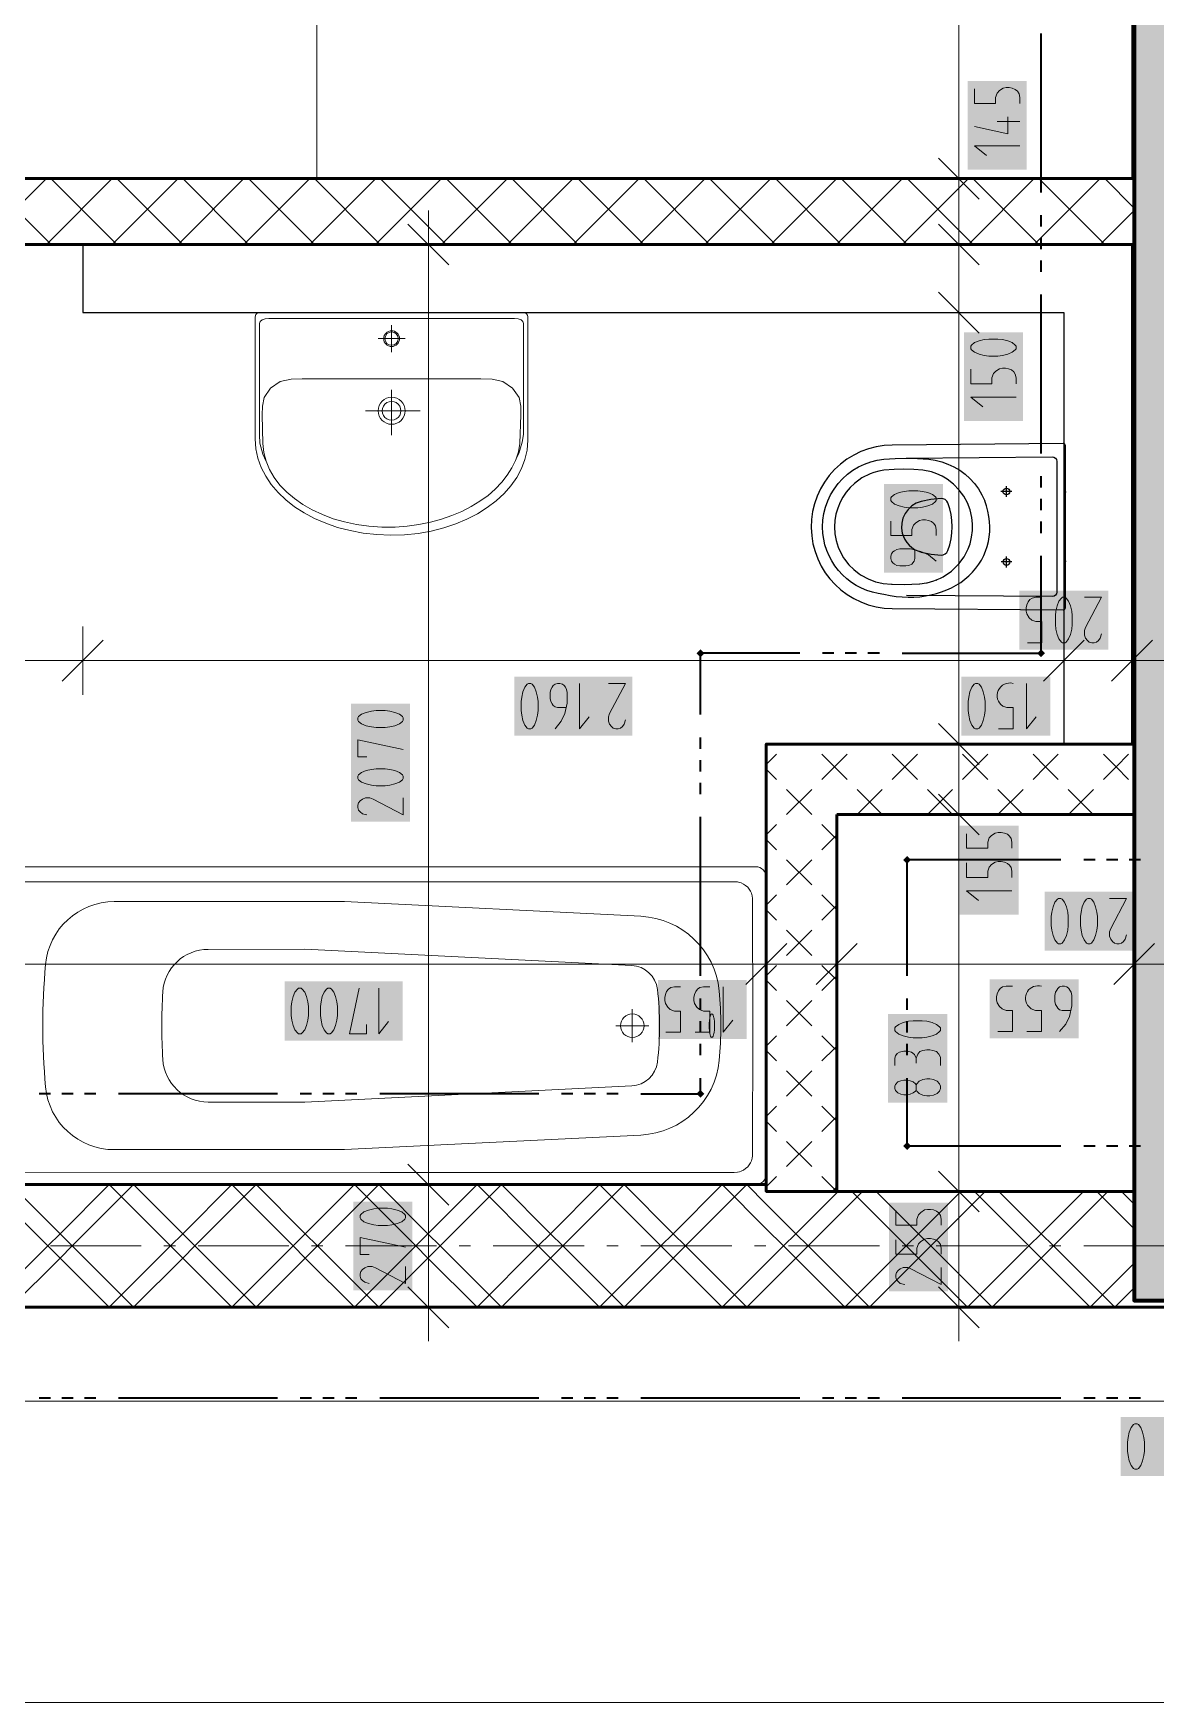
# Model space of a CAD drawing. Header units: millimetres. Extents: x 0 to 594, y 0 to 420.
# Drawn here: x 327.32 to 349.95, y 228.34 to 262 of the extents above; entities that cross this region are included whole.
import ezdxf

# ---------------------------------------------------------------- set-up
doc = ezdxf.new("R2010")
doc.units = ezdxf.units.MM
doc.header["$LTSCALE"] = 8
for name, color, linetype in [('PDF_Instalacni prizdivka do 1m', 7, 'Continuous'), ('PDF_Koty delkove', 7, 'Continuous'), ('PDF_Kuchyne', 7, 'Continuous'), ('PDF_Osy hlavni', 7, 'Continuous'), ('PDF_Pozarni useky', 7, 'Continuous'), ('PDF_Pricky CP', 7, 'Continuous'), ('PDF_Pricky zdene', 7, 'Continuous'), ('PDF_Sanita', 7, 'Continuous'), ('PDF_Steny akusticke', 7, 'Continuous'), ('PDF_Steny obvodove nosne', 7, 'Continuous')]:
    doc.layers.add(name, color=color, linetype=linetype)

msp = doc.modelspace()

# ---------------------------------------------------------------- linework, layer by layer
at = {"layer": 'PDF_Instalacni prizdivka do 1m', "lineweight": 25}
msp.add_lwpolyline([(349.469, 257.744), (328.312, 257.744), (328.312, 256.371), (348.095, 256.371), (348.095, 247.67), (349.469, 247.67), (349.469, 257.744)], close=True, dxfattribs=at)
at = {"layer": 'PDF_Koty delkove', "lineweight": 18}
for points in [[(345.978, 236.313), (345.978, 237.967), (345.978, 238.648), (345.978, 239.923), (345.978, 240.745), (345.978, 246.25), (345.978, 247.67), (345.978, 256.371), (345.978, 257.744), (345.978, 259.072), (345.978, 313.476), (345.978, 316.956), (345.978, 317.643)], [(346.292, 260.882), (346.292, 260.589), (346.719, 260.589), (346.719, 260.711), (346.75, 260.797), (346.796, 260.846), (346.872, 260.894), (346.933, 260.907), (346.994, 260.907), (347.055, 260.894), (347.116, 260.87), (347.161, 260.833), (347.193, 260.785), (347.208, 260.711)], [(347.208, 260.711), (347.208, 260.589)], [(346.964, 260.32), (346.964, 259.977), (346.292, 260.124)], [(347.208, 260.222), (346.75, 260.222)], [(347.208, 259.732), (346.292, 259.732), (346.536, 259.537)], [(346.391, 258.66), (345.566, 259.485)], [(346.665, 259.072), (345.978, 259.072), (345.292, 259.072)], [(335.281, 257.744), (335.281, 258.431)], [(335.693, 257.332), (334.868, 258.157)], [(346.391, 257.332), (345.566, 258.157)], [(335.967, 257.744), (335.281, 257.744), (334.594, 257.744)], [(335.281, 236.313), (335.281, 238.786), (335.281, 257.744)], [(346.665, 257.744), (345.978, 257.744), (345.292, 257.744)], [(346.391, 255.958), (345.566, 256.783)], [(346.665, 256.371), (345.978, 256.371), (345.292, 256.371)], [(346.217, 255.227), (346.217, 254.933), (346.644, 254.933), (346.644, 255.056), (346.675, 255.141), (346.721, 255.19), (346.797, 255.239)], [(346.797, 255.239), (346.857, 255.251), (346.919, 255.251), (346.98, 255.239), (347.04, 255.214), (347.086, 255.178), (347.117, 255.129), (347.133, 255.056), (347.133, 254.933)], [(347.133, 254.664), (346.217, 254.664), (346.461, 254.469)], [(344.605, 252.167), (344.605, 251.874), (345.031, 251.874), (345.031, 251.996), (345.063, 252.082), (345.108, 252.131), (345.184, 252.179), (345.245, 252.192), (345.306, 252.192), (345.368, 252.179), (345.428, 252.155), (345.474, 252.118), (345.505, 252.07), (345.521, 251.996), (345.521, 251.874)], [(345.521, 251.36), (345.368, 251.483), (345.215, 251.556), (345.001, 251.605), (344.787, 251.605), (344.726, 251.592), (344.681, 251.568), (344.65, 251.544), (344.619, 251.507), (344.605, 251.458), (344.605, 251.409), (344.619, 251.36), (344.65, 251.323), (344.681, 251.299), (344.726, 251.274), (344.787, 251.262), (344.91, 251.262), (344.97, 251.274)], [(344.97, 251.274), (345.031, 251.299), (345.077, 251.36), (345.093, 251.409), (345.093, 251.58)], [(347.361, 249.713), (347.654, 249.713), (347.654, 250.14), (347.532, 250.14), (347.447, 250.171), (347.397, 250.217), (347.349, 250.293), (347.337, 250.353), (347.337, 250.414), (347.349, 250.476), (347.373, 250.536), (347.41, 250.582), (347.458, 250.613), (347.532, 250.629), (347.654, 250.629)], [(348.511, 250.629), (348.853, 250.629), (348.535, 250.018), (348.511, 249.957), (348.511, 249.865), (348.535, 249.805), (348.572, 249.759), (348.608, 249.728)], [(328.724, 249.764), (327.9, 248.94)], [(328.312, 250.039), (328.312, 249.352), (328.312, 248.665)], [(348.507, 249.764), (347.683, 248.94)], [(348.095, 250.039), (348.095, 249.352), (348.095, 248.665)], [(348.608, 249.728), (348.657, 249.713), (348.706, 249.713), (348.755, 249.728), (348.792, 249.759), (348.828, 249.805), (348.853, 249.895)], [(349.881, 249.764), (349.057, 248.94)], [(349.469, 250.039), (349.469, 249.352), (349.469, 248.665)], [(383.677, 249.352), (382.669, 249.352), (378.842, 249.352), (372.549, 249.352), (368.773, 249.352), (361.974, 249.352), (356.589, 249.352), (352.858, 249.352), (351.346, 249.352), (350.201, 249.352), (349.469, 249.352), (348.095, 249.352), (338.866, 249.352), (335.695, 249.352), (328.312, 249.352), (318.192, 249.352), (317.184, 249.352)], [(337.885, 248.405), (337.836, 248.421), (337.799, 248.451), (337.775, 248.482), (337.751, 248.527), (337.739, 248.588), (337.739, 248.71), (337.751, 248.772), (337.775, 248.817), (337.799, 248.848), (337.836, 248.879), (337.885, 248.894), (337.934, 248.894), (337.983, 248.879), (338.02, 248.848), (338.044, 248.817), (338.069, 248.772), (338.081, 248.71), (338.081, 248.497), (338.032, 248.283), (337.959, 248.131), (337.836, 247.978)], [(338.326, 248.894), (338.326, 247.978), (338.521, 248.222)], [(338.913, 248.894), (339.256, 248.894), (338.937, 248.283), (338.913, 248.222), (338.913, 248.131), (338.937, 248.07), (338.974, 248.024), (339.01, 247.993), (339.06, 247.978), (339.108, 247.978), (339.157, 247.993), (339.194, 248.024), (339.231, 248.07), (339.256, 248.161)], [(347.34, 248.894), (347.34, 247.978), (347.535, 248.222)], [(334.409, 248.345), (334.226, 248.345), (334.135, 248.332), (334.028, 248.308), (333.936, 248.272), (333.875, 248.223), (333.86, 248.198), (333.86, 248.15), (333.875, 248.125), (333.936, 248.076)], [(333.936, 248.076), (334.028, 248.04), (334.135, 248.015), (334.226, 248.002), (334.409, 248.002), (334.501, 248.015), (334.608, 248.04), (334.699, 248.076), (334.761, 248.125), (334.776, 248.15), (334.776, 248.198), (334.761, 248.223), (334.699, 248.272), (334.608, 248.308), (334.501, 248.332), (334.409, 248.345)], [(338.056, 248.405), (337.885, 248.405)], [(346.391, 247.258), (345.566, 248.082)], [(334.043, 247.415), (333.86, 247.415), (333.86, 247.758), (334.776, 247.563)], [(346.665, 247.67), (345.978, 247.67), (345.292, 247.67)], [(334.776, 246.584), (334.776, 246.241), (334.165, 246.559), (334.104, 246.584), (334.013, 246.584), (333.952, 246.559), (333.906, 246.523), (333.875, 246.486), (333.86, 246.437), (333.86, 246.388), (333.875, 246.339), (333.906, 246.303), (333.952, 246.266), (334.043, 246.241)], [(346.391, 245.838), (345.566, 246.662)], [(346.665, 246.25), (345.978, 246.25), (345.292, 246.25)], [(346.134, 245.863), (346.134, 245.569), (346.561, 245.569), (346.561, 245.692), (346.592, 245.777), (346.638, 245.826), (346.714, 245.874), (346.774, 245.887), (346.835, 245.887), (346.897, 245.874), (346.957, 245.85), (347.003, 245.813), (347.034, 245.765), (347.05, 245.692), (347.05, 245.569)], [(346.134, 245.275), (346.134, 244.982), (346.561, 244.982), (346.561, 245.104), (346.592, 245.19), (346.638, 245.239), (346.714, 245.287), (346.774, 245.3), (346.835, 245.3), (346.897, 245.287), (346.957, 245.263), (347.003, 245.226), (347.034, 245.178), (347.05, 245.104), (347.05, 244.982)], [(347.05, 244.713), (346.134, 244.713), (346.377, 244.517)], [(347.843, 244.008), (347.855, 243.917), (347.879, 243.81), (347.916, 243.719), (347.965, 243.657), (347.99, 243.643), (348.038, 243.643), (348.063, 243.657), (348.111, 243.719), (348.148, 243.81), (348.173, 243.917), (348.185, 244.008), (348.185, 244.191), (348.173, 244.283), (348.148, 244.39), (348.111, 244.482), (348.063, 244.543), (348.038, 244.558), (347.99, 244.558), (347.965, 244.543), (347.916, 244.482), (347.879, 244.39), (347.855, 244.283), (347.843, 244.191)], [(349.017, 244.558), (349.36, 244.558), (349.041, 243.948), (349.017, 243.886), (349.017, 243.795), (349.041, 243.734), (349.078, 243.688), (349.115, 243.657), (349.164, 243.643), (349.212, 243.643), (349.261, 243.657), (349.298, 243.688), (349.335, 243.734), (349.36, 243.825)], [(347.843, 244.191), (347.843, 244.008)], [(342.096, 243.92), (342.096, 243.233), (342.096, 242.546)], [(343.516, 243.92), (343.516, 243.233), (343.516, 242.546)], [(349.515, 243.92), (349.515, 243.233), (349.515, 242.546)], [(342.508, 243.645), (341.684, 242.821)], [(343.928, 243.645), (343.104, 242.821)], [(349.927, 243.645), (349.103, 242.821)], [(382.669, 243.233), (378.447, 243.233), (374.335, 243.233), (372.808, 243.233), (358.765, 243.233), (357.345, 243.233), (351.346, 243.233), (349.515, 243.233), (343.516, 243.233), (342.096, 243.233), (326.526, 243.233), (318.192, 243.233)], [(332.518, 242.378), (332.518, 242.195), (332.531, 242.104), (332.555, 241.997), (332.592, 241.906), (332.64, 241.844), (332.665, 241.83), (332.713, 241.83), (332.738, 241.844), (332.787, 241.906), (332.824, 241.997), (332.849, 242.104), (332.861, 242.195), (332.861, 242.378), (332.849, 242.47), (332.824, 242.577), (332.787, 242.669), (332.738, 242.73), (332.713, 242.746)], [(332.713, 242.746), (332.665, 242.746), (332.64, 242.73), (332.592, 242.669), (332.555, 242.577), (332.531, 242.47), (332.518, 242.378)], [(334.035, 242.012), (334.035, 241.83), (333.692, 241.83), (333.888, 242.746)], [(334.28, 242.746), (334.28, 241.83), (334.475, 242.073)], [(340.073, 241.859), (340.366, 241.859), (340.366, 242.286), (340.244, 242.286), (340.159, 242.317), (340.11, 242.363), (340.061, 242.439), (340.049, 242.5), (340.049, 242.561), (340.061, 242.622), (340.085, 242.683), (340.122, 242.729)], [(340.122, 242.729), (340.171, 242.76), (340.244, 242.775), (340.366, 242.775)], [(340.66, 241.859), (340.954, 241.859), (340.954, 242.286), (340.831, 242.286), (340.746, 242.317), (340.697, 242.363), (340.648, 242.439), (340.636, 242.5), (340.636, 242.561), (340.648, 242.622), (340.673, 242.683), (340.709, 242.729), (340.758, 242.76), (340.831, 242.775), (340.954, 242.775)], [(341.223, 242.775), (341.223, 241.859), (341.418, 242.103)], [(346.764, 241.871), (347.057, 241.871), (347.057, 242.298), (346.935, 242.298), (346.85, 242.329), (346.801, 242.375), (346.752, 242.451), (346.74, 242.512), (346.74, 242.573), (346.752, 242.634), (346.776, 242.695), (346.813, 242.741), (346.861, 242.772), (346.935, 242.787), (347.057, 242.787)], [(348.232, 242.298), (348.061, 242.298), (348.011, 242.314), (347.975, 242.344), (347.951, 242.375), (347.926, 242.42), (347.914, 242.481), (347.914, 242.603), (347.926, 242.665), (347.951, 242.71), (347.975, 242.741), (348.011, 242.772), (348.061, 242.787), (348.109, 242.787), (348.158, 242.772), (348.195, 242.741), (348.219, 242.71), (348.244, 242.665), (348.257, 242.603), (348.257, 242.39), (348.207, 242.176), (348.134, 242.024), (348.011, 241.871)], [(345.238, 242.091), (345.055, 242.091), (344.964, 242.079), (344.857, 242.055), (344.766, 242.018), (344.704, 241.969), (344.69, 241.945), (344.69, 241.896), (344.704, 241.871), (344.766, 241.823), (344.857, 241.786), (344.964, 241.761), (345.055, 241.749), (345.238, 241.749), (345.33, 241.761), (345.437, 241.786), (345.529, 241.823), (345.59, 241.871), (345.606, 241.896), (345.606, 241.945), (345.59, 241.969), (345.529, 242.018)], [(345.529, 242.018), (345.437, 242.055), (345.33, 242.079), (345.238, 242.091)], [(344.69, 241.186), (344.69, 241.333), (344.704, 241.382), (344.735, 241.431), (344.781, 241.456), (344.872, 241.48), (344.933, 241.48), (345.025, 241.456), (345.086, 241.407), (345.116, 241.333), (345.116, 241.236)], [(345.606, 241.186), (345.606, 241.357), (345.574, 241.418), (345.529, 241.468), (345.453, 241.492), (345.391, 241.504), (345.33, 241.504), (345.254, 241.492), (345.193, 241.468), (345.148, 241.418), (345.116, 241.333)], [(344.69, 240.77), (344.704, 240.807), (344.75, 240.856), (344.811, 240.88), (344.872, 240.893), (344.933, 240.893), (344.995, 240.88), (345.055, 240.856), (345.101, 240.819), (345.116, 240.795)], [(345.116, 240.697), (345.101, 240.673), (345.055, 240.636), (344.995, 240.612), (344.933, 240.599), (344.872, 240.599), (344.811, 240.612), (344.75, 240.636), (344.704, 240.685), (344.69, 240.722), (344.69, 240.77)], [(335.693, 238.374), (334.868, 239.198)], [(346.391, 238.236), (345.566, 239.06)], [(335.967, 238.786), (335.281, 238.786), (334.594, 238.786)], [(346.665, 238.648), (345.978, 238.648), (345.292, 238.648)], [(334.455, 238.308), (334.272, 238.308), (334.182, 238.295), (334.074, 238.271), (333.983, 238.234), (333.921, 238.186), (333.907, 238.161), (333.907, 238.113), (333.921, 238.088), (333.983, 238.039), (334.074, 238.003), (334.182, 237.978), (334.272, 237.965), (334.455, 237.965), (334.547, 237.978), (334.654, 238.003), (334.746, 238.039), (334.807, 238.088), (334.823, 238.113), (334.823, 238.161), (334.807, 238.186), (334.746, 238.234), (334.654, 238.271), (334.547, 238.295)], [(334.547, 238.295), (334.455, 238.308)], [(344.706, 238.263), (344.706, 237.969), (345.133, 237.969), (345.133, 238.092), (345.164, 238.177), (345.21, 238.226), (345.286, 238.275), (345.346, 238.287), (345.408, 238.287), (345.469, 238.275), (345.529, 238.251), (345.575, 238.214), (345.606, 238.165), (345.622, 238.092), (345.622, 237.969)], [(334.089, 237.378), (333.907, 237.378), (333.907, 237.721), (334.823, 237.526)], [(344.706, 237.676), (344.706, 237.382), (345.133, 237.382), (345.133, 237.505), (345.164, 237.59), (345.21, 237.639), (345.286, 237.688), (345.346, 237.7), (345.408, 237.7)], [(345.408, 237.7), (345.469, 237.688), (345.529, 237.663), (345.575, 237.627), (345.606, 237.578), (345.622, 237.505), (345.622, 237.382)], [(334.823, 237.134), (334.823, 236.791), (334.212, 237.109), (334.15, 237.134), (334.059, 237.134), (333.998, 237.109), (333.953, 237.073), (333.921, 237.036), (333.907, 236.987), (333.907, 236.938), (333.921, 236.889), (333.953, 236.853), (333.998, 236.816), (334.089, 236.791)], [(345.622, 237.113), (345.622, 236.77), (345.011, 237.089), (344.95, 237.113), (344.858, 237.113), (344.798, 237.089), (344.752, 237.052), (344.721, 237.015), (344.706, 236.966), (344.706, 236.918), (344.721, 236.869), (344.752, 236.832), (344.798, 236.795), (344.888, 236.77)], [(335.693, 235.901), (334.868, 236.725)], [(346.391, 235.901), (345.566, 236.725)], [(335.967, 236.313), (335.281, 236.313), (334.594, 236.313)], [(335.281, 236.313), (335.281, 235.626)], [(346.665, 236.313), (345.978, 236.313), (345.292, 236.313)], [(345.978, 236.313), (345.978, 235.626)], [(409.093, 234.42), (398.881, 234.42), (391.828, 234.42), (385.142, 234.42), (315.719, 234.42), (309.033, 234.42), (302.576, 234.42), (300.24, 234.42), (292.913, 234.42), (291.86, 234.42), (284.533, 234.42), (282.198, 234.42), (276.428, 234.42), (225.78, 234.42)], [(349.378, 233.595), (349.378, 233.412), (349.391, 233.321), (349.415, 233.214), (349.452, 233.122), (349.5, 233.061), (349.525, 233.046), (349.574, 233.046), (349.599, 233.061), (349.647, 233.122), (349.684, 233.214), (349.709, 233.321), (349.721, 233.412), (349.721, 233.595), (349.709, 233.686), (349.684, 233.794), (349.647, 233.885), (349.599, 233.946), (349.574, 233.962), (349.525, 233.962)], [(349.525, 233.962), (349.5, 233.946), (349.452, 233.885), (349.415, 233.794), (349.391, 233.686), (349.378, 233.595)], [(492.987, 228.341), (475.377, 228.341), (472.422, 228.341), (457.634, 228.341), (456.306, 228.341), (177.604, 228.341)]]:
    msp.add_lwpolyline(points, dxfattribs=at)
for points in [[(346.766, 255.838), (346.582, 255.838), (346.492, 255.826), (346.385, 255.801), (346.293, 255.765), (346.232, 255.716), (346.217, 255.691), (346.217, 255.643), (346.232, 255.618), (346.293, 255.57), (346.385, 255.533), (346.492, 255.508), (346.582, 255.495), (346.766, 255.495), (346.857, 255.508), (346.964, 255.533), (347.056, 255.57), (347.117, 255.618), (347.133, 255.643), (347.133, 255.691), (347.117, 255.716), (347.056, 255.765), (346.964, 255.801), (346.857, 255.826)], [(345.153, 252.779), (344.97, 252.779), (344.879, 252.766), (344.772, 252.742), (344.681, 252.705), (344.619, 252.657), (344.605, 252.632), (344.605, 252.583), (344.619, 252.559), (344.681, 252.51), (344.772, 252.473), (344.879, 252.448), (344.97, 252.436), (345.153, 252.436), (345.245, 252.448), (345.352, 252.473), (345.444, 252.51), (345.505, 252.559), (345.521, 252.583), (345.521, 252.632), (345.505, 252.657), (345.444, 252.705), (345.352, 252.742), (345.245, 252.766)], [(347.924, 250.262), (347.924, 250.078), (347.936, 249.988), (347.96, 249.881), (347.997, 249.789), (348.045, 249.728), (348.07, 249.713), (348.119, 249.713), (348.144, 249.728), (348.192, 249.789), (348.229, 249.881), (348.254, 249.988), (348.266, 250.078), (348.266, 250.262), (348.254, 250.353), (348.229, 250.46), (348.192, 250.552), (348.144, 250.613), (348.119, 250.629), (348.07, 250.629), (348.045, 250.613), (347.997, 250.552), (347.96, 250.46), (347.936, 250.353)], [(337.151, 248.527), (337.151, 248.344), (337.164, 248.253), (337.188, 248.146), (337.225, 248.054), (337.273, 247.993), (337.298, 247.978), (337.347, 247.978), (337.372, 247.993), (337.42, 248.054), (337.457, 248.146), (337.482, 248.253), (337.494, 248.344), (337.494, 248.527), (337.482, 248.619), (337.457, 248.726), (337.42, 248.817), (337.372, 248.879), (337.347, 248.894), (337.298, 248.894), (337.273, 248.879), (337.225, 248.817), (337.188, 248.726), (337.164, 248.619)], [(346.166, 248.527), (346.166, 248.344), (346.179, 248.253), (346.203, 248.146), (346.239, 248.054), (346.288, 247.993), (346.313, 247.978), (346.361, 247.978), (346.386, 247.993), (346.435, 248.054), (346.471, 248.146), (346.496, 248.253), (346.509, 248.344), (346.509, 248.527), (346.496, 248.619), (346.471, 248.726), (346.435, 248.817), (346.386, 248.879), (346.361, 248.894), (346.313, 248.894), (346.288, 248.879), (346.239, 248.817), (346.203, 248.726), (346.179, 248.619)], [(334.409, 247.171), (334.226, 247.171), (334.135, 247.158), (334.028, 247.134), (333.936, 247.097), (333.875, 247.049), (333.86, 247.024), (333.86, 246.976), (333.875, 246.951), (333.936, 246.902), (334.028, 246.865), (334.135, 246.841), (334.226, 246.828), (334.409, 246.828), (334.501, 246.841), (334.608, 246.865), (334.699, 246.902), (334.761, 246.951), (334.776, 246.976), (334.776, 247.024), (334.761, 247.049), (334.699, 247.097), (334.608, 247.134), (334.501, 247.158)], [(348.43, 244.191), (348.43, 244.008), (348.442, 243.917), (348.467, 243.81), (348.503, 243.719), (348.552, 243.657), (348.577, 243.643), (348.625, 243.643), (348.65, 243.657), (348.698, 243.719), (348.735, 243.81), (348.76, 243.917), (348.773, 244.008), (348.773, 244.191), (348.76, 244.283), (348.735, 244.39), (348.698, 244.482), (348.65, 244.543), (348.625, 244.558), (348.577, 244.558), (348.552, 244.543), (348.503, 244.482), (348.467, 244.39), (348.442, 244.283)], [(333.105, 242.378), (333.105, 242.195), (333.118, 242.104), (333.142, 241.997), (333.179, 241.906), (333.227, 241.844), (333.252, 241.83), (333.301, 241.83), (333.326, 241.844), (333.374, 241.906), (333.411, 241.997), (333.436, 242.104), (333.448, 242.195), (333.448, 242.378), (333.436, 242.47), (333.411, 242.577), (333.374, 242.669), (333.326, 242.73), (333.301, 242.746), (333.252, 242.746), (333.227, 242.73), (333.179, 242.669), (333.142, 242.577), (333.118, 242.47)], [(345.391, 240.917), (345.33, 240.917), (345.254, 240.905), (345.178, 240.869), (345.132, 240.819), (345.116, 240.795), (345.116, 240.697), (345.132, 240.673), (345.178, 240.624), (345.254, 240.587), (345.33, 240.574), (345.391, 240.574), (345.467, 240.587), (345.544, 240.624), (345.59, 240.673), (345.606, 240.722), (345.606, 240.77), (345.59, 240.819), (345.544, 240.869), (345.467, 240.905)]]:
    msp.add_lwpolyline(points, close=True, dxfattribs=at)
for points in [[(346.777, 247.978), (347.071, 247.978), (347.071, 248.405), (346.948, 248.405), (346.863, 248.436, -0.843876), (347.071, 248.894)], [(347.351, 241.871), (347.644, 241.871), (347.644, 242.298), (347.522, 242.298), (347.437, 242.329), (347.388, 242.375, -0.753159), (347.644, 242.787)]]:
    msp.add_lwpolyline(points, format="xyb", dxfattribs=at)
at = {"layer": 'PDF_Koty delkove', "color": 7, "lineweight": 18, "true_color": 0xffffff, "transparency": 33554559}
for points in [[(347.346, 259.252), (347.346, 261.044), (346.155, 259.252), (346.155, 261.044)], [(347.27, 254.184), (347.27, 255.975), (346.08, 254.184), (346.08, 255.975)], [(345.658, 251.124), (345.658, 252.916), (344.467, 251.124), (344.467, 252.916)], [(348.991, 250.766), (347.199, 250.766), (348.991, 249.576), (347.199, 249.576)], [(339.393, 249.032), (337.014, 249.032), (339.393, 247.841), (337.014, 247.841)], [(347.82, 249.032), (346.029, 249.032), (347.82, 247.841), (346.029, 247.841)], [(334.914, 246.104), (334.914, 248.482), (333.723, 246.104), (333.723, 248.482)], [(347.187, 244.232), (347.187, 246.024), (345.996, 244.232), (345.996, 246.024)], [(349.497, 244.696), (347.706, 244.696), (349.497, 243.505), (347.706, 243.505)], [(334.76, 242.883), (332.381, 242.883), (334.76, 241.692), (332.381, 241.692)], [(341.703, 242.913), (339.912, 242.913), (341.703, 241.722), (339.912, 241.722)], [(348.394, 242.925), (346.602, 242.925), (348.394, 241.734), (346.602, 241.734)], [(345.743, 240.437), (345.743, 242.228), (344.552, 240.437), (344.552, 242.228)], [(334.96, 236.654), (334.96, 238.445), (333.769, 236.654), (333.769, 238.445)], [(345.759, 236.633), (345.759, 238.424), (344.569, 236.633), (344.569, 238.424)], [(351.62, 234.099), (349.241, 234.099), (351.62, 232.909), (349.241, 232.909)]]:
    msp.add_solid(points, dxfattribs=at)
at = {"layer": 'PDF_Kuchyne', "lineweight": 13}
msp.add_lwpolyline([(349.469, 281.053), (338.478, 281.053), (338.478, 275.558), (343.974, 275.558), (343.974, 264.568), (333.029, 264.568), (333.029, 259.072), (349.469, 259.072), (349.469, 264.568)], dxfattribs=at)
at = {"layer": 'PDF_Osy hlavni', "lineweight": 18}
for points in [[(329.492, 237.549), (327.66, 237.549)], [(330.179, 237.549), (329.95, 237.549)], [(332.468, 237.549), (330.637, 237.549)], [(333.155, 237.549), (332.926, 237.549)], [(335.445, 237.549), (333.613, 237.549)], [(336.132, 237.549), (335.903, 237.549)], [(338.422, 237.549), (336.59, 237.549)], [(339.109, 237.549), (338.88, 237.549)], [(341.398, 237.549), (339.566, 237.549)], [(342.085, 237.549), (341.856, 237.549)], [(344.375, 237.549), (342.543, 237.549)], [(345.062, 237.549), (344.833, 237.549)], [(347.351, 237.549), (345.52, 237.549)], [(348.038, 237.549), (347.809, 237.549)], [(350.328, 237.549), (348.496, 237.549)]]:
    msp.add_lwpolyline(points, dxfattribs=at)
at = {"layer": 'PDF_Pozarni useky', "lineweight": 35}
for points in [[(347.637, 258.795), (347.637, 262.001)], [(347.637, 258.109), (347.637, 258.338)], [(347.637, 257.651), (347.637, 257.88)], [(347.637, 257.193), (347.637, 257.422)], [(347.637, 253.529), (347.637, 256.735)], [(347.637, 252.842), (347.637, 253.071)], [(347.637, 252.384), (347.637, 252.613)], [(347.637, 251.926), (347.637, 252.155)], [(344.833, 249.501), (347.637, 249.501), (347.637, 251.468)], [(342.772, 249.501), (340.768, 249.501)], [(340.768, 248.263), (340.768, 249.501)], [(343.459, 249.501), (343.23, 249.501)], [(343.917, 249.501), (343.688, 249.501)], [(344.375, 249.501), (344.146, 249.501)], [(340.768, 247.576), (340.768, 247.805)], [(340.768, 247.118), (340.768, 247.347)], [(340.768, 246.66), (340.768, 246.889)], [(340.768, 242.997), (340.768, 246.202)], [(348.038, 245.334), (344.935, 245.334)], [(344.935, 242.997), (344.935, 245.334)], [(348.725, 245.334), (348.496, 245.334)], [(349.183, 245.334), (348.954, 245.334)], [(349.641, 245.334), (349.412, 245.334)], [(340.768, 242.31), (340.768, 242.539)], [(344.935, 242.31), (344.935, 242.539)], [(340.768, 241.852), (340.768, 242.081)], [(344.935, 241.852), (344.935, 242.081)], [(340.768, 241.394), (340.768, 241.623)], [(344.935, 241.394), (344.935, 241.623)], [(339.566, 240.617), (340.768, 240.617), (340.768, 240.936)], [(348.038, 239.564), (344.935, 239.564), (344.935, 240.936)], [(327.66, 240.617), (327.431, 240.617)], [(328.118, 240.617), (327.889, 240.617)], [(328.576, 240.617), (328.347, 240.617)], [(332.239, 240.617), (329.034, 240.617)], [(332.926, 240.617), (332.697, 240.617)], [(333.384, 240.617), (333.155, 240.617)], [(333.842, 240.617), (333.613, 240.617)], [(337.506, 240.617), (334.3, 240.617)], [(338.193, 240.617), (337.964, 240.617)], [(338.651, 240.617), (338.422, 240.617)], [(339.109, 240.617), (338.88, 240.617)], [(348.725, 239.564), (348.496, 239.564)], [(349.183, 239.564), (348.954, 239.564)], [(349.641, 239.564), (349.412, 239.564)], [(327.66, 234.481), (327.431, 234.481)], [(328.118, 234.481), (327.889, 234.481)], [(328.576, 234.481), (328.347, 234.481)], [(332.24, 234.481), (329.034, 234.481)], [(332.926, 234.481), (332.697, 234.481)], [(333.384, 234.481), (333.155, 234.481)], [(333.842, 234.481), (333.613, 234.481)], [(337.506, 234.481), (334.3, 234.481)], [(338.193, 234.481), (337.964, 234.481)], [(338.651, 234.481), (338.422, 234.481)], [(339.109, 234.481), (338.88, 234.481)], [(342.772, 234.481), (339.567, 234.481)], [(343.459, 234.481), (343.23, 234.481)], [(343.917, 234.481), (343.688, 234.481)], [(344.375, 234.481), (344.146, 234.481)], [(348.038, 234.481), (344.833, 234.481)], [(348.725, 234.481), (348.496, 234.481)], [(349.183, 234.481), (348.954, 234.481)], [(349.641, 234.481), (349.412, 234.481)]]:
    msp.add_lwpolyline(points, dxfattribs=at)
at = {"layer": 'PDF_Pozarni useky', "lineweight": 35, "transparency": 33554559}
for points in [[(340.848, 249.501), (340.768, 249.421), (340.768, 249.582), (340.688, 249.501)], [(340.768, 249.421), (340.688, 249.501), (340.848, 249.501), (340.768, 249.582)], [(347.637, 249.421), (347.557, 249.501), (347.717, 249.501), (347.637, 249.582)], [(347.717, 249.501), (347.637, 249.421), (347.637, 249.582), (347.557, 249.501)], [(345.015, 245.334), (344.935, 245.254), (344.935, 245.414), (344.855, 245.334)], [(344.935, 245.254), (344.855, 245.334), (345.015, 245.334), (344.935, 245.414)], [(340.768, 240.537), (340.688, 240.617), (340.848, 240.617), (340.768, 240.698)], [(340.848, 240.617), (340.768, 240.537), (340.768, 240.698), (340.688, 240.617)], [(345.015, 239.564), (344.935, 239.484), (344.935, 239.644), (344.855, 239.564)], [(344.935, 239.484), (344.855, 239.564), (345.015, 239.564), (344.935, 239.644)]]:
    msp.add_solid(points, dxfattribs=at)
at = {"layer": 'PDF_Pricky CP', "lineweight": 50}
for points in [[(343.516, 247.67), (342.096, 247.67), (342.096, 238.786), (342.096, 238.648), (343.516, 238.648), (343.516, 246.25)], [(343.516, 246.25), (349.515, 246.25), (349.515, 247.67), (349.469, 247.67), (343.516, 247.67)]]:
    msp.add_lwpolyline(points, dxfattribs=at)
at = {"layer": 'PDF_Pricky CP', "lineweight": 9}
for points in [[(342.096, 247.258), (342.304, 247.466)], [(342.508, 247.67), (342.506, 247.667)], [(343.014, 247.667), (343.012, 247.67)], [(343.516, 247.166), (343.47, 247.212), (343.216, 247.466)], [(343.516, 247.258), (343.724, 247.466)], [(343.928, 247.67), (343.926, 247.667)], [(344.434, 247.667), (344.432, 247.67)], [(345.144, 246.958), (344.89, 247.212), (344.635, 247.466)], [(344.635, 246.958), (344.89, 247.212), (345.144, 247.466)], [(345.347, 247.67), (345.345, 247.667)], [(345.853, 247.667), (345.851, 247.67)], [(346.563, 246.958), (346.309, 247.212), (346.055, 247.466)], [(346.055, 246.958), (346.309, 247.212), (346.563, 247.466)], [(346.767, 247.67), (346.765, 247.667)], [(347.273, 247.667), (347.271, 247.67)], [(347.983, 246.958), (347.729, 247.212), (347.475, 247.466)], [(347.475, 246.958), (347.729, 247.212), (347.983, 247.466)], [(348.187, 247.67), (348.184, 247.667)], [(348.693, 247.667), (348.69, 247.67)], [(349.402, 246.958), (349.148, 247.212), (348.894, 247.466)], [(348.894, 246.958), (349.148, 247.212), (349.402, 247.466)], [(342.304, 246.958), (342.096, 247.166)], [(343.47, 247.212), (343.216, 246.958)], [(343.47, 247.212), (343.516, 247.258)], [(343.724, 246.958), (343.516, 247.166)], [(343.014, 246.248), (342.506, 246.756)], [(343.014, 246.756), (342.506, 246.248)], [(344.432, 246.25), (343.926, 246.756)], [(344.434, 246.756), (343.928, 246.25)], [(345.851, 246.25), (345.345, 246.756)], [(345.853, 246.756), (345.347, 246.25)], [(347.271, 246.25), (346.765, 246.756)], [(347.273, 246.756), (346.767, 246.25)], [(348.69, 246.25), (348.184, 246.756)], [(348.693, 246.756), (348.187, 246.25)], [(342.096, 245.838), (342.304, 246.046)], [(342.304, 245.538), (342.096, 245.746)], [(343.516, 245.746), (343.47, 245.792), (343.216, 246.046)], [(343.47, 245.792), (343.216, 245.538)], [(343.47, 245.792), (343.516, 245.838)], [(343.014, 244.828), (342.506, 245.336)], [(343.014, 245.336), (342.506, 244.828)], [(342.096, 244.418), (342.304, 244.627)], [(343.516, 244.327), (343.47, 244.373), (343.216, 244.627)], [(343.216, 244.118), (343.47, 244.373), (343.516, 244.418)], [(342.304, 244.118), (342.096, 244.327)], [(343.014, 243.409), (342.506, 243.917)], [(343.014, 243.917), (342.506, 243.409)], [(342.096, 242.999), (342.304, 243.207)], [(343.516, 242.907), (343.47, 242.953), (343.216, 243.207)], [(342.304, 242.699), (342.096, 242.907)], [(343.47, 242.953), (343.216, 242.699)], [(343.47, 242.953), (343.516, 242.999)], [(343.014, 241.989), (342.506, 242.497)], [(343.014, 242.497), (342.506, 241.989)], [(342.096, 241.579), (342.304, 241.787)], [(343.516, 241.488), (343.47, 241.533), (343.216, 241.787)], [(342.304, 241.279), (342.096, 241.488)], [(343.216, 241.279), (343.47, 241.533), (343.516, 241.579)], [(343.014, 240.569), (342.506, 241.078)], [(343.014, 241.078), (342.506, 240.569)], [(342.096, 240.16), (342.304, 240.368)], [(343.516, 240.068), (343.47, 240.114), (343.216, 240.368)], [(342.304, 239.86), (342.096, 240.068)], [(343.216, 239.86), (343.47, 240.114), (343.516, 240.16)], [(343.014, 239.15), (342.506, 239.658)], [(343.014, 239.658), (342.506, 239.15)], [(342.096, 238.74), (342.304, 238.948)], [(343.516, 238.648), (343.47, 238.694), (343.216, 238.948)], [(343.424, 238.648), (343.47, 238.694), (343.516, 238.74)]]:
    msp.add_lwpolyline(points, dxfattribs=at)
at = {"layer": 'PDF_Pricky zdene', "lineweight": 50}
msp.add_lwpolyline([(317.184, 259.072), (317.184, 257.928), (317.184, 257.744), (318.192, 257.744), (349.469, 257.744), (349.515, 257.744), (349.515, 259.072), (349.469, 259.072), (318.512, 259.072)], dxfattribs=at)
at = {"layer": 'PDF_Pricky zdene', "lineweight": 9}
for points in [[(327.579, 259.072), (326.297, 257.79), (326.251, 257.744)], [(327.671, 257.744), (327.625, 257.79), (326.343, 259.072)], [(328.907, 259.072), (327.625, 257.79), (327.579, 257.744)], [(328.999, 257.744), (328.953, 257.79), (327.671, 259.072)], [(330.235, 259.072), (328.953, 257.79), (328.907, 257.744)], [(330.327, 257.744), (330.281, 257.79), (328.999, 259.072)], [(331.563, 259.072), (330.281, 257.79), (330.235, 257.744)], [(331.655, 257.744), (331.609, 257.79), (330.327, 259.072)], [(332.892, 259.072), (331.609, 257.79), (331.563, 257.744)], [(332.983, 257.744), (332.937, 257.79), (331.655, 259.072)], [(334.22, 259.072), (332.937, 257.79), (332.892, 257.744)], [(334.265, 257.79), (332.983, 259.072)], [(335.548, 259.072), (334.265, 257.79), (334.22, 257.744)], [(335.593, 257.79), (334.311, 259.072)], [(336.876, 259.072), (335.593, 257.79), (335.548, 257.744)], [(336.967, 257.744), (336.921, 257.79), (335.639, 259.072)], [(338.204, 259.072), (336.921, 257.79), (336.876, 257.744)], [(338.295, 257.744), (338.249, 257.79), (336.967, 259.072)], [(339.532, 259.072), (338.249, 257.79), (338.204, 257.744)], [(339.623, 257.744), (339.577, 257.79), (338.295, 259.072)], [(340.86, 259.072), (339.577, 257.79), (339.532, 257.744)], [(340.951, 257.744), (340.905, 257.79), (339.623, 259.072)], [(342.188, 259.072), (340.905, 257.79), (340.86, 257.744)], [(342.279, 257.744), (342.233, 257.79), (340.951, 259.072)], [(343.516, 259.072), (342.233, 257.79), (342.188, 257.744)], [(343.607, 257.744), (343.561, 257.79), (342.279, 259.072)], [(344.844, 259.072), (343.561, 257.79), (343.516, 257.744)], [(344.935, 257.744), (344.89, 257.79), (343.607, 259.072)], [(346.172, 259.072), (344.89, 257.79), (344.844, 257.744)], [(346.263, 257.744), (346.218, 257.79), (344.935, 259.072)], [(347.5, 259.072), (346.218, 257.79), (346.172, 257.744)], [(347.591, 257.744), (347.546, 257.79), (346.263, 259.072)], [(348.828, 259.072), (347.546, 257.79), (347.5, 257.744)], [(348.919, 257.744), (348.874, 257.79), (347.591, 259.072)], [(349.515, 258.477), (348.919, 259.072)], [(349.515, 258.431), (348.874, 257.79), (348.828, 257.744)], [(334.311, 257.744), (334.265, 257.79)], [(335.639, 257.744), (335.593, 257.79)]]:
    msp.add_lwpolyline(points, dxfattribs=at)
at = {"layer": 'PDF_Sanita', "lineweight": 13}
for points in [[(331.792, 253.823), (331.792, 256.287, -0.414265), (331.874, 256.371), (331.876, 256.371), (331.894, 256.371), (337.186, 256.37), (337.204, 256.37), (337.206, 256.37), (337.204, 256.37), (337.186, 256.37)], [(337.204, 256.37, -0.414085), (337.288, 256.286), (337.288, 253.813, -0.002574), (337.288, 253.796)], [(326.736, 245.197), (326.737, 245.197), (341.885, 245.197, -0.414233), (342.096, 244.986), (342.096, 238.996, -0.414247), (341.885, 238.786), (326.737, 238.786, -0.414247), (326.526, 238.996), (326.526, 244.986, -0.41423), (326.736, 245.197)], [(339.899, 241.258, -0.364856), (339.381, 240.776), (332.793, 240.451), (330.84, 240.452, -0.396), (329.927, 241.311, -0.031048), (329.927, 242.671, -0.396), (330.84, 243.53), (332.793, 243.531), (339.381, 243.206, -0.364841), (339.899, 242.724)]]:
    msp.add_lwpolyline(points, format="xyb", dxfattribs=at)
for points in [[(337.02, 256.25), (332.061, 256.25)], [(331.877, 256.154), (331.877, 254.807)], [(334.267, 255.846), (334.813, 255.846)], [(334.54, 256.118), (334.54, 255.573)], [(337.203, 256.154), (337.203, 253.91), (337.175, 253.757), (337.103, 253.53), (337.039, 253.394)], [(337.129, 253.731), (337.147, 254.31), (337.144, 254.487), (337.109, 254.656), (336.98, 254.848), (336.785, 254.979), (336.569, 255.03), (336.341, 255.036), (332.739, 255.036), (332.512, 255.03), (332.295, 254.98), (332.1, 254.848), (331.971, 254.656), (331.935, 254.487), (331.932, 254.31), (331.943, 253.731)], [(334.54, 254.816), (334.54, 253.897)], [(332.006, 253.383), (331.942, 253.519), (331.882, 253.74), (331.875, 253.904), (331.877, 254.807)], [(334.011, 254.391), (335.115, 254.391)], [(334.311, 244.895), (327.134, 244.893)], [(341.821, 241.964), (341.82, 244.559), (341.812, 244.61), (341.797, 244.66), (341.776, 244.705), (341.75, 244.745), (341.72, 244.782), (341.678, 244.819), (341.634, 244.848), (341.587, 244.87), (341.554, 244.881), (341.518, 244.889), (341.45, 244.895), (334.311, 244.895)], [(339.394, 242.325), (339.394, 241.658)], [(341.043, 242.129), (341.039, 242.15), (341.034, 242.175), (341.025, 242.2), (341.013, 242.221), (340.999, 242.229), (340.984, 242.221), (340.972, 242.2), (340.964, 242.175), (340.958, 242.15), (340.954, 242.129), (340.951, 242.111), (340.949, 242.096), (340.948, 242.083), (340.947, 242.073), (340.946, 242.063), (340.946, 242.055), (340.944, 242.031), (340.944, 242.005), (340.944, 241.97), (340.946, 241.927), (340.946, 241.919), (340.947, 241.91), (340.948, 241.899), (340.949, 241.886), (340.951, 241.871), (340.954, 241.853), (340.958, 241.832), (340.964, 241.808), (340.972, 241.782), (340.984, 241.762), (340.999, 241.753), (341.013, 241.762), (341.025, 241.782), (341.034, 241.808), (341.039, 241.832), (341.043, 241.853), (341.046, 241.871), (341.048, 241.886), (341.049, 241.899), (341.05, 241.91), (341.051, 241.919), (341.052, 241.927), (341.052, 241.934), (341.053, 241.957), (341.053, 241.981), (341.053, 242.017)], [(341.053, 242.017), (341.051, 242.063), (341.05, 242.073), (341.049, 242.083), (341.048, 242.096), (341.046, 242.111), (341.043, 242.129)], [(327.134, 239.034), (334.311, 239.033), (341.45, 239.033), (341.518, 239.039), (341.554, 239.047), (341.587, 239.058), (341.634, 239.08), (341.678, 239.109), (341.72, 239.146), (341.75, 239.182), (341.776, 239.223), (341.797, 239.267), (341.812, 239.317), (341.82, 239.369), (341.821, 241.964)], [(339.061, 241.991), (339.728, 241.991)]]:
    msp.add_lwpolyline(points, dxfattribs=at)
for points in [[(334.54, 256.005, 0.999963), (334.54, 255.686, 0.414219), (334.7, 255.846, 0.414243)], [(334.54, 255.98, 0.999912), (334.54, 255.711, 0.999908)], [(334.54, 254.664, 0.999986), (334.54, 254.118, 0.41423), (334.813, 254.391, 0.414207)], [(334.54, 254.202, 1.000057), (334.54, 254.58, 1.000031)], [(339.569, 244.197), (333.587, 244.492), (328.948, 244.492, 0.387974), (327.562, 243.225, 0.045249), (327.562, 240.757, 0.387973), (328.948, 239.491), (333.587, 239.491), (339.569, 239.786, 0.372026), (341.146, 241.29, 0.048465), (341.146, 242.693, 0.372026)]]:
    msp.add_lwpolyline(points, format="xyb", close=True, dxfattribs=at)
at = {"layer": 'PDF_Sanita', "lineweight": 25}
msp.add_lwpolyline([(344.636, 250.403), (348.084, 250.375), (348.084, 250.375), (348.117, 250.389), (348.13, 250.421), (348.127, 253.686), (348.127, 253.687), (348.114, 253.719), (348.081, 253.732), (344.634, 253.699), (344.472, 253.69), (344.312, 253.665), (344.156, 253.624), (344.004, 253.569), (343.859, 253.498), (343.721, 253.414), (343.592, 253.316), (343.473, 253.206), (343.365, 253.084), (343.269, 252.953), (343.187, 252.814), (343.12, 252.667), (343.067, 252.515), (343.029, 252.358), (343.007, 252.198), (343.001, 252.036, 0.409104)], format="xyb", close=True, dxfattribs=at)
for points in [[(344.467, 250.689), (344.351, 250.706), (344.236, 250.732), (344.124, 250.768), (344.016, 250.813), (343.911, 250.868), (343.812, 250.931), (343.719, 251.003), (343.632, 251.083), (343.552, 251.17), (343.48, 251.263), (343.416, 251.363), (343.361, 251.467), (343.315, 251.575), (343.279, 251.687), (343.253, 251.802), (343.237, 251.919), (343.23, 252.053), (343.237, 252.187), (343.256, 252.32), (343.289, 252.45), (343.335, 252.576), (343.392, 252.697), (343.462, 252.813), (343.542, 252.921), (343.632, 253.02), (343.732, 253.11), (343.84, 253.19), (343.955, 253.259), (344.077, 253.316), (344.203, 253.361), (344.333, 253.393), (344.464, 253.412), (344.692, 253.429), (344.918, 253.435), (345.144, 253.429), (345.371, 253.413), (345.503, 253.394), (345.633, 253.362), (345.759, 253.317), (345.88, 253.26), (345.996, 253.192), (346.104, 253.112), (346.203, 253.022), (346.294, 252.922), (346.375, 252.815), (346.444, 252.699), (346.502, 252.578)], [(343.681, 251.389), (343.715, 251.343), (343.761, 251.287), (343.859, 251.189), (343.967, 251.103), (344.012, 251.074), (344.151, 250.999), (344.3, 250.944), (344.305, 250.943), (344.45, 250.911), (344.619, 250.895), (344.619, 250.895), (344.637, 250.894), (344.876, 250.889), (345.182, 250.9), (345.192, 250.901), (345.328, 250.92), (345.339, 250.922), (345.475, 250.96), (345.607, 251.014), (345.664, 251.044), (345.833, 251.159), (345.98, 251.303), (346.085, 251.448), (346.167, 251.608), (346.204, 251.711), (346.236, 251.841), (346.253, 251.975), (346.254, 252.109), (346.24, 252.242), (346.205, 252.391), (346.15, 252.534), (346.077, 252.669), (345.986, 252.792), (345.873, 252.91), (345.744, 253.01), (345.744, 253.01), (345.642, 253.071), (345.535, 253.121), (345.43, 253.158), (345.255, 253.195), (345.069, 253.209), (345.069, 253.209), (344.863, 253.214), (344.672, 253.21), (344.468, 253.194), (344.364, 253.175), (344.262, 253.146), (344.262, 253.146), (344.19, 253.12), (344.19, 253.12), (344.024, 253.036), (343.873, 252.926), (343.786, 252.843), (343.708, 252.751), (343.64, 252.652), (343.583, 252.546), (343.535, 252.428), (343.5, 252.305), (343.479, 252.178), (343.472, 252.05), (343.48, 251.912), (343.505, 251.775), (343.546, 251.642), (343.603, 251.516), (343.603, 251.516), (343.654, 251.428), (343.673, 251.4), (343.681, 251.389)], [(344.918, 253.434), (347.861, 253.462), (347.896, 253.456), (347.926, 253.436), (347.946, 253.406), (347.954, 253.371), (347.954, 253.371), (347.956, 250.737), (347.956, 250.736), (347.948, 250.701), (347.928, 250.671), (347.898, 250.651), (347.863, 250.645), (344.92, 250.668)], [(346.938, 252.653), (346.937, 252.873)], [(345.838, 251.929), (345.843, 252.052), (345.838, 252.175), (345.821, 252.296), (345.794, 252.416), (345.756, 252.533), (345.734, 252.571), (345.702, 252.6), (345.663, 252.618), (345.62, 252.622), (345.416, 252.601), (345.216, 252.56), (345.217, 252.56), (345.12, 252.525), (345.032, 252.473), (344.956, 252.403), (344.895, 252.32), (344.851, 252.227), (344.826, 252.127), (344.821, 252.025), (344.837, 251.923), (344.859, 251.856), (344.889, 251.792), (344.928, 251.733), (344.975, 251.68), (345.028, 251.634), (345.087, 251.595), (345.151, 251.565), (345.218, 251.543), (345.217, 251.543), (345.417, 251.502), (345.62, 251.482), (345.664, 251.486), (345.703, 251.504), (345.735, 251.533), (345.756, 251.571)], [(347.047, 252.763), (346.828, 252.763)], [(348.128, 252.764), (348.128, 252.741)], [(345.756, 251.571), (345.794, 251.688), (345.821, 251.808), (345.838, 251.929)], [(346.939, 251.233), (346.939, 251.453)], [(347.048, 251.343), (346.829, 251.343)], [(348.129, 251.367), (348.129, 251.344)], [(345.518, 250.975), (345.537, 250.983)]]:
    msp.add_lwpolyline(points, dxfattribs=at)
for centre in [(346.938, 252.763), (346.939, 251.343)]:
    msp.add_circle(centre, 0.0687, dxfattribs=at)
at = {"layer": 'PDF_Sanita', "lineweight": 13}
msp.add_circle((339.394, 241.991), 0.238, dxfattribs=at)
at = {"layer": 'PDF_Sanita', "lineweight": 9}
msp.add_arc((333.927, 241.991), 6.017, 353.0014, 6.9986, dxfattribs=at)
at = {"layer": 'PDF_Sanita', "lineweight": 25}
msp.add_ellipse((344.654, 252.316), major_axis=(-1.833, 0.831), ratio=0.799366, start_param=1.822479, end_param=3.813745, dxfattribs=at)
at = {"layer": 'PDF_Sanita', "lineweight": 13}
for points in [[(331.792, 256.287), (331.792, 256.287), (331.792, 256.287), (331.792, 256.287)], [(332.061, 256.25), (331.959, 256.25), (331.877, 256.207), (331.877, 256.154)], [(337.203, 256.154), (337.203, 256.207), (337.121, 256.25), (337.02, 256.25)], [(337.204, 256.37), (337.204, 256.37), (337.204, 256.37), (337.204, 256.37)], [(334.54, 254.58), (334.54, 254.58), (334.54, 254.58), (334.54, 254.58)], [(331.792, 253.823), (331.782, 252.759), (333.003, 251.89), (334.52, 251.883)], [(331.943, 253.731), (331.981, 252.746), (333.174, 251.992), (334.609, 252.047)], [(334.52, 251.883), (336.038, 251.875), (337.277, 252.732), (337.288, 253.796)], [(334.609, 252.047), (335.931, 252.098), (337.016, 252.823), (337.129, 253.731)]]:
    msp.add_open_spline(points, degree=3, dxfattribs=at)
at = {"layer": 'PDF_Steny akusticke', "lineweight": 50}
for points in [[(342.096, 236.313), (315.719, 236.313), (315.719, 238.603), (314.711, 238.603), (313.612, 238.603), (313.612, 241.075), (314.711, 241.075), (315.719, 241.075), (317.184, 241.075), (318.192, 241.075), (318.192, 238.786), (342.096, 238.786), (342.096, 238.648)], [(358.261, 238.648), (357.345, 238.648), (351.346, 238.648), (351.346, 236.45), (349.515, 236.45), (349.515, 238.648), (342.096, 238.648)], [(342.096, 236.313), (358.261, 236.313)]]:
    msp.add_lwpolyline(points, dxfattribs=at)
at = {"layer": 'PDF_Steny akusticke', "lineweight": 9}
for points in [[(327.607, 237.549), (326.37, 238.786)], [(329.338, 236.313), (328.101, 237.549), (327.854, 237.797), (326.865, 238.786)], [(326.865, 236.313), (327.854, 237.302), (328.101, 237.549), (329.338, 238.786)], [(327.854, 237.797), (328.843, 238.786)], [(330.08, 237.549), (328.843, 238.786)], [(331.811, 236.313), (330.574, 237.549), (330.327, 237.797), (329.338, 238.786)], [(329.338, 236.313), (330.327, 237.302), (330.574, 237.549), (331.811, 238.786)], [(330.327, 237.797), (331.316, 238.786)], [(332.553, 237.549), (331.316, 238.786)], [(334.284, 236.313), (333.047, 237.549), (332.8, 237.797), (331.811, 238.786)], [(331.811, 236.313), (332.8, 237.302), (333.047, 237.549), (334.284, 238.786)], [(332.8, 237.797), (333.789, 238.786)], [(335.026, 237.549), (333.789, 238.786)], [(335.52, 237.549), (335.273, 237.797), (334.284, 238.786)], [(334.284, 236.313), (335.273, 237.302), (335.52, 237.549), (336.757, 238.786)], [(335.273, 237.797), (336.262, 238.786)], [(337.498, 237.549), (336.262, 238.786)], [(337.993, 237.549), (337.746, 237.797), (336.757, 238.786)], [(336.757, 236.313), (337.746, 237.302), (337.993, 237.549), (339.229, 238.786)], [(337.746, 237.797), (338.735, 238.786)], [(339.971, 237.549), (338.735, 238.786)], [(340.219, 237.797), (339.229, 238.786)], [(339.229, 236.313), (340.219, 237.302), (340.466, 237.549), (341.702, 238.786)], [(340.466, 237.549), (340.219, 237.797), (341.208, 238.786)], [(342.096, 237.897), (341.208, 238.786)], [(342.096, 238.392), (341.702, 238.786)], [(342.096, 237.201), (342.444, 237.549), (342.691, 237.797), (343.543, 238.648)], [(342.096, 236.707), (342.691, 237.302), (342.939, 237.549), (344.038, 238.648)], [(344.175, 236.313), (342.939, 237.549), (342.691, 237.797), (342.096, 238.392)], [(343.681, 236.313), (344.917, 237.549), (345.164, 237.797), (346.016, 238.648)], [(347.39, 237.549), (346.153, 236.313), (345.164, 237.302), (344.917, 237.549), (343.818, 238.648)], [(344.175, 236.313), (345.164, 237.302), (345.412, 237.549), (346.511, 238.648)], [(346.648, 236.313), (345.412, 237.549), (345.164, 237.797), (344.313, 238.648)], [(349.515, 237.201), (348.626, 236.313), (347.637, 237.302), (347.39, 237.549), (346.291, 238.648)], [(346.648, 236.313), (347.637, 237.302), (347.884, 237.549), (348.983, 238.648)], [(349.121, 236.313), (347.884, 237.549), (347.637, 237.797), (346.785, 238.648)], [(347.637, 237.797), (348.489, 238.648)], [(349.515, 237.897), (348.764, 238.648)], [(349.515, 238.392), (349.258, 238.648)], [(326.37, 236.313), (327.607, 237.549), (327.854, 237.797)], [(330.08, 237.549), (330.327, 237.797)], [(332.553, 237.549), (332.8, 237.797)], [(335.026, 237.549), (335.273, 237.797)], [(337.498, 237.549), (337.746, 237.797)], [(339.971, 237.549), (340.219, 237.797)], [(343.681, 236.313), (342.691, 237.302), (342.444, 237.549), (342.096, 237.897)], [(347.39, 237.549), (347.637, 237.797)], [(327.854, 237.302), (327.607, 237.549)], [(330.327, 237.302), (330.08, 237.549), (328.843, 236.313)], [(332.8, 237.302), (332.553, 237.549), (331.316, 236.313)], [(335.273, 237.302), (335.026, 237.549), (333.789, 236.313)], [(336.757, 236.313), (335.52, 237.549)], [(337.746, 237.302), (337.498, 237.549), (336.262, 236.313)], [(339.229, 236.313), (337.993, 237.549)], [(340.219, 237.302), (339.971, 237.549), (338.735, 236.313)], [(341.702, 236.313), (340.466, 237.549)], [(328.843, 236.313), (327.854, 237.302)], [(331.316, 236.313), (330.327, 237.302)], [(333.789, 236.313), (332.8, 237.302)], [(336.262, 236.313), (335.273, 237.302)], [(338.735, 236.313), (337.746, 237.302)], [(341.208, 236.313), (340.219, 237.302)], [(341.208, 236.313), (342.096, 237.201)], [(341.702, 236.313), (342.096, 236.707)], [(349.121, 236.313), (349.515, 236.707)]]:
    msp.add_lwpolyline(points, dxfattribs=at)
at = {"layer": 'PDF_Steny obvodove nosne', "lineweight": 70}
msp.add_lwpolyline([(349.515, 315.628), (349.515, 313.476), (349.515, 247.67), (349.515, 238.648), (349.515, 236.45), (351.346, 236.45), (351.346, 238.648), (351.346, 247.67), (351.346, 313.476), (351.346, 315.628)], close=True, dxfattribs=at)
at = {"layer": 'PDF_Steny obvodove nosne', "color": 9, "lineweight": 9, "true_color": 0xc0c0c0, "transparency": 33554559}
msp.add_solid([(349.515, 315.628), (349.515, 236.45), (351.346, 315.628), (351.346, 236.45)], dxfattribs=at)

doc.saveas('drawing.dxf')
